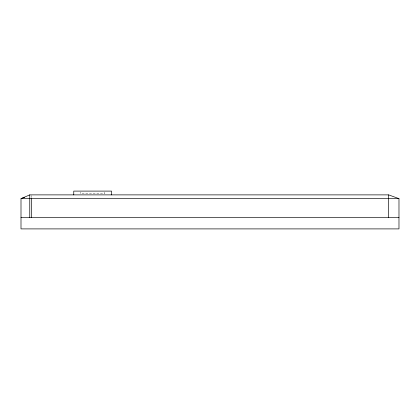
<?xml version="1.0" encoding="UTF-8"?>
<svg xmlns="http://www.w3.org/2000/svg" width="420" height="420" viewBox="0 0 420 420"><rect width="100%" height="100%" fill="white"/><g stroke="black" fill="none" stroke-linecap="round" stroke-linejoin="round"><path stroke-width="0.32" stroke-dasharray="2.1 1.58" d="M104.654 192.16L104.654 193.746L80.661 193.746L80.661 192.16M31.316 195.51L31.316 198.03"/><path stroke-width="0.63" d="M29.762 194.88L21 198.66L21 228.9L398.979 228.9L398.979 198.66L388.684 194.88L29.762 194.88L29.762 217.56M24.643 197.327L21 198.66L398.979 198.66M21 217.56L399 217.56M388.684 194.88L388.684 217.56M111.552 194.88L111.552 191.1L73.757 191.1L73.757 194.88M31.316 198.66L31.316 217.56"/></g></svg>
